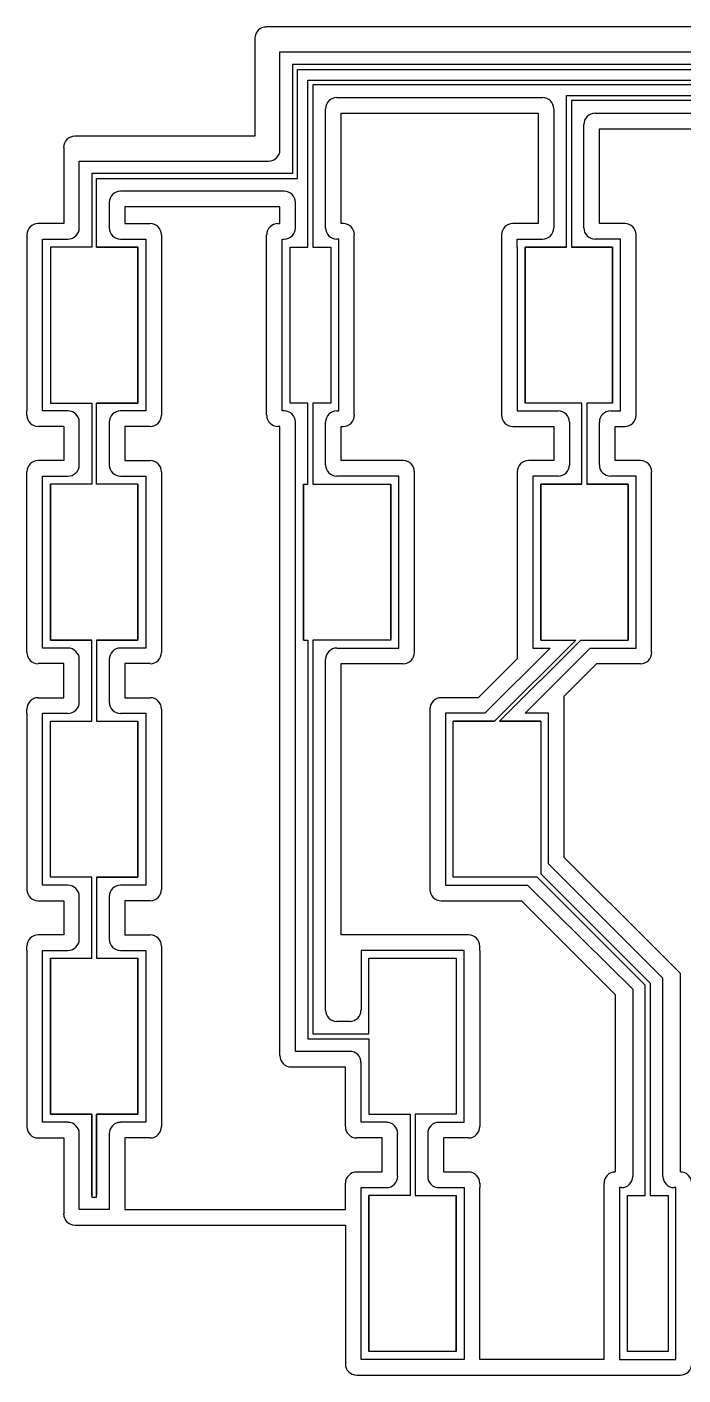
# Model space of a CAD drawing. Header units: inches. Extents: x 19 to 419, y 17 to 135.
# Drawn here: x 18.7 to 71.3, y 17.5 to 125.5 of the extents above; entities that cross this region are included whole.
import ezdxf

# ---------------------------------------------------------------- set-up
doc = ezdxf.new("R2010")
doc.units = ezdxf.units.IN
doc.header["$MEASUREMENT"] = 0
doc.layers.add('Column Pads', color=50, linetype='Continuous')

msp = doc.modelspace()

# ---------------------------------------------------------------- linework, layer by layer
at = {"layer": 'Column Pads'}
for p, q in [((118.4, 125.5), (37.9, 125.5)), ((36.99, 124.59), (36.99, 116.75)), ((38.99, 115.66), (38.99, 123.5)), ((38.99, 123.5), (119.5, 123.5)), ((131.08, 122.5), (39.99, 122.5)), ((39.99, 122.5), (39.99, 113.75)), ((40.39, 113.35), (40.39, 122.1)), ((40.39, 122.1), (131.48, 122.1)), ((41.24, 107.87), (41.24, 121.25)), ((41.24, 121.25), (57.97, 121.25)), ((57.97, 121.25), (135.04, 121.25)), ((58.37, 120.85), (41.64, 120.85)), ((41.64, 120.85), (41.64, 107.87)), ((135.44, 120.85), (58.37, 120.85)), ((61.93, 107.87), (61.93, 120)), ((61.93, 120), (139, 120)), ((42.64, 109.41), (42.64, 118.94)), ((43.55, 119.85), (60.02, 119.85)), ((60.93, 118.94), (60.93, 109.41)), ((139.4, 119.6), (62.33, 119.6)), ((62.33, 119.6), (62.33, 107.87)), ((43.89, 109.76), (43.89, 118.6)), ((43.89, 118.6), (59.67, 118.6)), ((59.67, 118.6), (59.67, 109.76)), ((64.23, 118.6), (79.02, 118.6)), ((36.99, 116.75), (22.58, 116.75)), ((63.33, 109.41), (63.33, 117.69)), ((64.58, 109.76), (64.58, 117.35)), ((64.58, 117.35), (78.68, 117.35)), ((21.68, 115.84), (21.68, 109.76)), ((22.92, 109.41), (22.92, 114.75)), ((22.92, 114.75), (38.09, 114.75)), ((39.99, 113.75), (23.92, 113.75)), ((23.92, 113.75), (23.92, 107.87)), ((24.32, 107.87), (24.32, 113.35)), ((24.32, 113.35), (40.39, 113.35)), ((39.34, 112.35), (26.23, 112.35)), ((25.33, 111.44), (25.33, 109.41)), ((40.24, 109.41), (40.24, 111.44)), ((38.99, 111.1), (26.58, 111.1)), ((26.58, 111.1), (26.58, 109.76)), ((38.99, 109.76), (38.99, 111.1)), ((21.68, 109.76), (19.64, 109.76)), ((26.58, 109.76), (28.61, 109.76)), ((38.84, 109.76), (38.99, 109.76)), ((44.05, 109.76), (43.89, 109.76)), ((59.67, 109.76), (57.65, 109.76)), ((66.61, 109.76), (64.58, 109.76)), ((18.74, 108.85), (18.74, 94.74)), ((19.99, 107.87), (19.99, 108.51)), ((19.99, 108.51), (22.02, 108.51)), ((26.23, 108.51), (28.26, 108.51)), ((28.26, 108.51), (28.26, 107.87)), ((29.51, 108.85), (29.51, 94.74)), ((37.93, 94.39), (37.93, 108.85)), ((39.18, 94.74), (39.18, 108.51)), ((39.18, 108.51), (39.34, 108.51)), ((43.7, 108.51), (43.55, 108.51)), ((43.7, 94.74), (43.7, 108.51)), ((44.95, 94.39), (44.95, 108.85)), ((56.74, 108.85), (56.74, 94.74)), ((57.99, 107.87), (57.99, 108.51)), ((57.99, 108.51), (60.02, 108.51)), ((66.26, 108.51), (64.23, 108.51)), ((66.26, 107.87), (66.26, 108.51)), ((67.51, 94.74), (67.51, 108.85)), ((19.99, 95.37), (19.99, 107.87)), ((23.92, 107.87), (20.62, 107.87)), ((20.62, 107.87), (20.62, 95.37)), ((23.92, 107.87), (20.62, 107.87)), ((20.62, 107.87), (20.62, 95.37)), ((24.32, 107.87), (27.62, 107.87)), ((27.62, 107.87), (24.32, 107.87)), ((27.62, 95.37), (27.62, 107.87)), ((27.62, 107.87), (27.62, 95.37)), ((28.26, 107.87), (28.26, 95.37)), ((39.82, 95.37), (39.82, 107.87)), ((39.82, 107.87), (41.24, 107.87)), ((39.82, 95.37), (39.82, 107.87)), ((39.82, 107.87), (41.24, 107.87)), ((41.64, 107.87), (41.64, 107.87)), ((41.64, 107.87), (43.07, 107.87)), ((43.07, 107.87), (43.07, 95.37)), ((57.99, 107.87), (57.99, 95.37)), ((58.63, 95.37), (58.63, 107.87)), ((58.63, 107.87), (58.63, 95.37)), ((61.93, 107.87), (58.63, 107.87)), ((58.63, 107.87), (61.93, 107.87)), ((62.33, 107.87), (65.63, 107.87)), ((65.63, 107.87), (62.33, 107.87)), ((65.63, 95.37), (65.63, 107.87)), ((65.63, 107.87), (65.63, 95.37)), ((66.26, 95.37), (66.26, 107.87)), ((19.99, 94.74), (19.99, 95.37)), ((20.62, 95.37), (23.92, 95.37)), ((20.62, 95.37), (23.92, 95.37)), ((23.92, 95.37), (23.92, 88.87)), ((24.32, 88.87), (24.32, 95.37)), ((24.32, 95.37), (27.62, 95.37)), ((27.62, 95.37), (24.32, 95.37)), ((28.26, 95.37), (28.26, 94.74)), ((41.24, 95.37), (39.82, 95.37)), ((41.24, 95.37), (39.82, 95.37)), ((41.24, 88.87), (41.24, 95.37)), ((43.07, 95.37), (41.64, 95.37)), ((41.64, 95.37), (41.64, 88.87)), ((43.07, 95.37), (41.64, 95.37)), ((57.99, 95.37), (57.99, 94.74)), ((63.18, 95.37), (58.63, 95.37)), ((63.18, 88.87), (63.18, 95.37)), ((65.63, 95.37), (63.58, 95.37)), ((63.58, 95.37), (63.58, 88.87)), ((66.26, 94.74), (66.26, 95.37)), ((18.74, 94.39), (18.74, 94.74)), ((21.02, 94.74), (19.99, 94.74)), ((22.02, 94.74), (21.02, 94.74)), ((27.23, 94.74), (26.23, 94.74)), ((28.26, 94.74), (27.23, 94.74)), ((29.51, 94.74), (29.51, 94.39)), ((39.34, 94.74), (39.18, 94.74)), ((43.55, 94.74), (43.7, 94.74)), ((56.74, 94.74), (56.74, 94.39)), ((57.99, 94.74), (61.27, 94.74)), ((65.48, 94.74), (66.26, 94.74)), ((67.51, 94.39), (67.51, 94.74)), ((21.68, 93.49), (19.64, 93.49)), ((21.68, 93.49), (21.68, 90.76)), ((22.92, 90.42), (22.92, 93.83)), ((25.33, 93.83), (25.33, 90.41)), ((28.61, 93.49), (26.58, 93.49)), ((26.58, 93.49), (26.58, 90.76)), ((38.99, 93.49), (38.84, 93.49)), ((38.99, 43.08), (38.99, 93.49)), ((40.24, 43.42), (40.24, 93.83)), ((42.64, 90.41), (42.64, 93.83)), ((43.89, 90.76), (43.89, 93.49)), ((43.89, 93.49), (44.05, 93.49)), ((57.65, 93.49), (60.93, 93.49)), ((60.93, 93.49), (60.93, 90.76)), ((62.18, 93.83), (62.18, 90.41)), ((64.58, 90.41), (64.58, 93.83)), ((65.83, 90.76), (65.83, 93.49)), ((65.83, 93.49), (66.61, 93.49)), ((21.68, 90.76), (19.64, 90.76)), ((26.58, 90.76), (28.61, 90.76)), ((48.86, 90.76), (43.89, 90.76)), ((60.93, 90.76), (58.9, 90.76)), ((67.86, 90.76), (65.83, 90.76)), ((18.74, 89.51), (18.74, 89.85)), ((29.51, 89.85), (29.51, 89.51)), ((49.76, 89.51), (49.76, 89.85)), ((57.99, 89.85), (57.99, 89.51)), ((68.76, 89.51), (68.76, 89.85)), ((18.74, 75.74), (18.74, 89.51)), ((19.99, 88.87), (19.99, 89.51)), ((19.99, 89.51), (21.02, 89.51)), ((19.99, 76.37), (19.99, 88.87)), ((23.92, 88.87), (20.62, 88.87)), ((20.62, 76.37), (20.62, 88.87)), ((20.62, 88.87), (20.62, 76.37)), ((21.02, 89.51), (22.02, 89.51)), ((27.62, 88.87), (24.32, 88.87)), ((26.23, 89.51), (27.23, 89.51)), ((27.23, 89.51), (28.26, 89.51)), ((27.62, 88.87), (27.62, 76.37)), ((27.62, 76.37), (27.62, 88.87)), ((28.26, 89.51), (28.26, 88.87)), ((28.26, 88.87), (28.26, 76.37)), ((29.51, 89.51), (29.51, 75.74)), ((40.88, 88.87), (40.88, 76.37)), ((40.88, 76.37), (40.88, 88.87)), ((40.88, 88.87), (41.24, 88.87)), ((41.64, 88.87), (47.88, 88.87)), ((48.51, 89.51), (43.55, 89.51)), ((47.88, 76.37), (47.88, 88.87)), ((47.88, 88.87), (47.88, 76.37)), ((48.51, 88.87), (48.51, 89.51)), ((48.51, 76.37), (48.51, 88.87)), ((49.76, 75.74), (49.76, 89.51)), ((57.99, 89.51), (57.99, 74.87)), ((60.27, 89.51), (59.24, 89.51)), ((59.24, 89.51), (59.24, 75.74)), ((63.18, 88.87), (59.88, 88.87)), ((59.88, 88.87), (59.88, 76.37)), ((59.88, 76.37), (59.88, 88.87)), ((59.88, 88.87), (63.18, 88.87)), ((61.27, 89.51), (60.27, 89.51)), ((66.88, 88.87), (63.58, 88.87)), ((63.58, 88.87), (66.88, 88.87)), ((66.48, 89.51), (65.48, 89.51)), ((67.51, 89.51), (66.48, 89.51)), ((66.88, 76.37), (66.88, 88.87)), ((66.88, 88.87), (66.88, 76.37)), ((67.51, 88.87), (67.51, 89.51)), ((67.51, 76.37), (67.51, 88.87)), ((68.76, 75.74), (68.76, 89.51)), ((18.74, 75.39), (18.74, 75.74)), ((19.99, 75.74), (19.99, 76.37)), ((21.02, 75.74), (19.99, 75.74)), ((23.92, 76.37), (20.62, 76.37)), ((20.62, 76.37), (23.92, 76.37)), ((22.02, 75.74), (21.02, 75.74)), ((23.92, 69.88), (23.92, 76.37)), ((27.62, 76.37), (24.32, 76.37)), ((24.32, 76.37), (27.62, 76.37)), ((24.32, 76.37), (24.32, 69.88)), ((27.23, 75.74), (26.23, 75.74)), ((28.26, 75.74), (27.23, 75.74)), ((28.26, 76.37), (28.26, 75.74)), ((29.51, 75.74), (29.51, 75.39)), ((40.88, 76.37), (41.24, 76.37)), ((41.24, 76.37), (41.24, 44.43)), ((47.88, 76.37), (41.64, 76.37)), ((41.64, 76.37), (41.64, 44.83)), ((43.55, 75.74), (48.51, 75.74)), ((48.51, 75.74), (48.51, 76.37)), ((49.76, 75.39), (49.76, 75.74)), ((60.63, 75.74), (55.4, 70.51)), ((62.68, 76.37), (56.18, 69.88)), ((56.58, 69.88), (63.08, 76.37)), ((58.62, 70.51), (63.85, 75.74)), ((59.24, 75.74), (60.63, 75.74)), ((59.88, 76.37), (62.68, 76.37)), ((63.08, 76.37), (66.88, 76.37)), ((63.85, 75.74), (67.51, 75.74)), ((67.51, 75.74), (67.51, 76.37)), ((68.76, 75.39), (68.76, 75.74)), ((22.92, 71.42), (22.92, 74.83)), ((25.33, 74.83), (25.33, 71.41)), ((42.64, 46.73), (42.64, 74.83)), ((57.99, 74.87), (54.88, 71.76)), ((21.68, 74.49), (19.64, 74.49)), ((21.68, 71.76), (21.68, 74.49)), ((28.61, 74.49), (26.58, 74.49)), ((26.58, 74.49), (26.58, 71.76)), ((43.89, 52.76), (43.89, 74.49)), ((43.89, 74.49), (48.86, 74.49)), ((61.76, 71.88), (64.37, 74.49)), ((64.37, 74.49), (67.86, 74.49)), ((19.64, 71.76), (21.68, 71.76)), ((26.58, 71.76), (28.61, 71.76)), ((54.88, 71.76), (51.9, 71.76)), ((61.76, 58.95), (61.76, 71.88)), ((18.74, 70.51), (18.74, 70.85)), ((18.74, 70.51), (18.74, 56.74)), ((19.99, 69.88), (19.99, 70.51)), ((19.99, 70.51), (21.02, 70.51)), ((21.02, 70.51), (22.02, 70.51)), ((26.23, 70.51), (27.23, 70.51)), ((27.23, 70.51), (28.26, 70.51)), ((28.26, 70.51), (28.26, 69.88)), ((29.51, 70.85), (29.51, 70.51)), ((29.51, 70.51), (29.51, 56.74)), ((50.99, 70.85), (50.99, 56.39)), ((55.4, 70.51), (52.24, 70.51)), ((52.24, 70.51), (52.24, 56.74)), ((60.51, 70.51), (58.62, 70.51)), ((60.51, 58.44), (60.51, 70.51)), ((19.99, 57.38), (19.99, 69.88)), ((20.62, 57.38), (20.62, 69.88)), ((20.62, 57.38), (20.62, 69.88)), ((20.62, 69.88), (23.92, 69.88)), ((24.32, 69.88), (27.62, 69.88)), ((27.62, 57.38), (27.62, 69.88)), ((27.62, 69.88), (27.62, 57.38)), ((28.26, 69.88), (28.26, 57.38)), ((52.88, 57.38), (52.88, 69.88)), ((52.88, 69.88), (56.18, 69.88)), ((56.18, 69.88), (52.88, 69.88)), ((59.88, 69.88), (56.58, 69.88)), ((56.58, 69.88), (59.88, 69.88)), ((59.88, 69.88), (59.88, 57.66)), ((67.7, 51.25), (60.51, 58.44)), ((68.95, 51.76), (61.76, 58.95)), ((19.99, 56.74), (19.99, 57.38)), ((23.92, 57.38), (20.62, 57.38)), ((23.92, 57.38), (20.62, 57.38)), ((23.92, 50.88), (23.92, 57.38)), ((24.32, 57.38), (24.32, 50.88)), ((24.32, 57.38), (27.62, 57.38)), ((27.62, 57.38), (24.32, 57.38)), ((28.26, 57.38), (28.26, 56.74)), ((59.59, 57.38), (52.88, 57.38)), ((62.85, 54.12), (59.59, 57.38)), ((59.88, 57.66), (63.13, 54.4)), ((18.74, 56.74), (18.74, 56.39)), ((21.02, 56.74), (19.99, 56.74)), ((22.02, 56.74), (21.02, 56.74)), ((27.23, 56.74), (26.23, 56.74)), ((28.26, 56.74), (27.23, 56.74)), ((29.51, 56.74), (29.51, 56.39)), ((52.24, 56.74), (58.81, 56.74)), ((58.81, 56.74), (65.3, 50.34)), ((19.64, 55.49), (21.68, 55.49)), ((21.68, 55.49), (21.68, 52.76)), ((22.92, 52.41), (22.92, 55.83)), ((25.33, 55.83), (25.33, 52.41)), ((28.61, 55.49), (26.58, 55.49)), ((26.58, 55.49), (26.58, 52.76)), ((51.9, 55.49), (58.34, 55.49)), ((58.34, 55.49), (64.05, 49.78)), ((66.3, 50.67), (62.85, 54.12)), ((63.13, 54.4), (66.7, 50.83)), ((18.74, 51.51), (18.74, 51.85)), ((21.68, 52.76), (19.64, 52.76)), ((26.58, 52.76), (28.61, 52.76)), ((29.51, 51.85), (29.51, 51.51)), ((54.1, 52.76), (43.89, 52.76)), ((55.01, 51.51), (55.01, 51.85)), ((18.74, 51.51), (18.74, 37.74)), ((19.99, 50.88), (19.99, 51.51)), ((19.99, 51.51), (21.02, 51.51)), ((19.99, 38.38), (19.99, 50.88)), ((20.62, 38.38), (20.62, 50.88)), ((20.62, 50.88), (23.92, 50.88)), ((20.62, 50.88), (20.62, 38.38)), ((21.02, 51.51), (22.02, 51.51)), ((24.32, 50.88), (27.62, 50.88)), ((26.23, 51.51), (27.23, 51.51)), ((27.23, 51.51), (28.26, 51.51)), ((27.62, 50.88), (27.62, 38.38)), ((27.62, 38.38), (27.62, 50.88)), ((28.26, 51.51), (28.26, 50.88)), ((28.26, 50.88), (28.26, 38.38)), ((29.51, 51.51), (29.51, 37.74)), ((53.76, 51.51), (45.49, 51.51)), ((45.49, 51.51), (45.49, 46.73)), ((46.12, 44.83), (46.12, 50.88)), ((46.12, 50.88), (53.12, 50.88)), ((53.12, 50.88), (53.12, 38.38)), ((53.12, 50.88), (53.12, 38.38)), ((53.76, 50.88), (53.76, 51.51)), ((53.76, 38.38), (53.76, 50.88)), ((55.01, 51.51), (55.01, 37.74)), ((66.7, 50.83), (68.65, 48.88)), ((69.65, 49.3), (67.7, 51.25)), ((71.06, 49.66), (68.95, 51.76)), ((64.05, 49.78), (65.85, 47.98)), ((65.3, 50.34), (67.25, 48.41)), ((68.25, 48.72), (66.3, 50.67)), ((68.25, 31.88), (68.25, 48.72)), ((68.65, 48.88), (68.65, 31.88)), ((69.65, 33.41), (69.65, 49.3)), ((71.06, 33.76), (71.06, 49.66)), ((65.85, 47.98), (65.85, 33.76)), ((67.25, 48.41), (67.25, 33.41)), ((44.58, 45.82), (43.55, 45.82)), ((41.24, 44.43), (46.12, 44.43)), ((41.64, 44.83), (46.12, 44.83)), ((46.12, 44.43), (46.12, 38.38)), ((44.58, 43.42), (40.24, 43.42)), ((44.24, 42.17), (39.9, 42.17)), ((44.24, 37.74), (44.24, 42.17)), ((45.49, 38.38), (45.49, 42.52)), ((19.99, 37.74), (19.99, 38.38)), ((23.92, 38.38), (20.62, 38.38)), ((20.62, 38.38), (23.92, 38.38)), ((23.92, 31.88), (23.92, 38.38)), ((23.92, 38.38), (23.92, 31.75)), ((27.62, 38.38), (24.32, 38.38)), ((24.32, 38.38), (24.32, 31.88)), ((24.32, 31.75), (24.32, 38.38)), ((24.32, 38.38), (27.62, 38.38)), ((28.26, 38.38), (28.26, 37.74)), ((45.49, 37.74), (45.49, 38.38)), ((46.12, 38.38), (49.42, 38.38)), ((46.12, 38.38), (49.42, 38.38)), ((49.42, 38.38), (49.42, 31.88)), ((53.12, 38.38), (49.82, 38.38)), ((49.82, 38.38), (49.82, 31.88)), ((53.12, 38.38), (49.82, 38.38)), ((53.76, 37.74), (53.76, 38.38)), ((18.74, 37.74), (18.74, 37.39)), ((21.02, 37.74), (19.99, 37.74)), ((22.02, 37.74), (21.02, 37.74)), ((22.92, 33.29), (22.92, 36.83)), ((25.33, 36.83), (25.33, 33.29)), ((27.23, 37.74), (26.23, 37.74)), ((28.26, 37.74), (27.23, 37.74)), ((29.51, 37.74), (29.51, 37.39)), ((44.24, 37.39), (44.24, 37.74)), ((46.52, 37.74), (45.49, 37.74)), ((47.52, 37.74), (46.52, 37.74)), ((48.42, 33.42), (48.42, 36.83)), ((50.83, 36.83), (50.83, 33.41)), ((51.73, 37.74), (52.73, 37.74)), ((52.73, 37.74), (53.76, 37.74)), ((55.01, 37.74), (55.01, 37.39)), ((19.64, 36.49), (21.68, 36.49)), ((21.68, 36.49), (21.68, 30.41)), ((28.61, 36.49), (26.58, 36.49)), ((26.58, 36.49), (26.58, 30.75)), ((47.17, 36.49), (45.14, 36.49)), ((47.17, 33.76), (47.17, 36.49)), ((54.1, 36.49), (52.08, 36.49)), ((52.08, 36.49), (52.08, 33.76)), ((45.14, 33.76), (47.17, 33.76)), ((52.08, 33.76), (54.1, 33.76)), ((22.92, 30.75), (22.92, 33.29)), ((25.33, 33.29), (25.33, 30.75)), ((44.24, 32.51), (44.24, 32.85)), ((44.24, 30.75), (44.24, 32.51)), ((45.49, 31.88), (45.49, 32.51)), ((45.49, 32.51), (46.52, 32.51)), ((46.52, 32.51), (47.52, 32.51)), ((51.73, 32.51), (52.73, 32.51)), ((52.73, 32.51), (53.76, 32.51)), ((53.76, 32.51), (53.76, 31.88)), ((55.01, 32.85), (55.01, 32.51)), ((55.01, 18.74), (55.01, 32.51)), ((64.94, 32.85), (64.94, 18.74)), ((66.35, 32.51), (66.19, 32.51)), ((66.19, 32.51), (66.19, 18.74)), ((70.71, 32.51), (70.56, 32.51)), ((70.71, 18.74), (70.71, 32.51)), ((23.92, 31.75), (24.32, 31.75)), ((45.49, 19.38), (45.49, 31.88)), ((46.12, 19.38), (46.12, 31.88)), ((49.42, 31.88), (46.12, 31.88)), ((46.12, 31.88), (46.12, 19.38)), ((49.82, 31.88), (53.12, 31.88)), ((53.12, 19.38), (53.12, 31.88)), ((53.12, 31.88), (53.12, 19.38)), ((53.76, 31.88), (53.76, 19.38)), ((66.83, 19.38), (66.83, 31.88)), ((66.83, 31.88), (68.25, 31.88)), ((66.83, 19.38), (66.83, 31.88)), ((66.83, 31.88), (68.25, 31.88)), ((68.65, 31.88), (70.08, 31.88)), ((68.65, 31.88), (70.08, 31.88)), ((70.08, 31.88), (70.08, 19.38)), ((25.33, 30.75), (22.92, 30.75)), ((26.58, 30.75), (44.24, 30.75)), ((22.58, 29.5), (25.67, 29.5)), ((25.67, 29.5), (44.24, 29.5)), ((44.24, 29.5), (44.24, 18.74)), ((44.24, 18.74), (44.24, 18.39)), ((45.49, 18.74), (45.49, 19.38)), ((53.76, 18.74), (45.49, 18.74)), ((53.12, 19.38), (46.12, 19.38)), ((53.76, 19.38), (53.76, 18.74)), ((64.94, 18.74), (55.01, 18.74)), ((66.19, 18.74), (70.71, 18.74)), ((70.08, 19.38), (66.83, 19.38)), ((45.14, 17.49), (54.1, 17.49)), ((54.1, 17.49), (66, 17.49)), ((65.85, 17.49), (66, 17.49)), ((66, 17.49), (70.9, 17.49)), ((70.9, 17.49), (71.06, 17.49))]:
    msp.add_line(p, q, dxfattribs=at)
for centre, start, end in [((37.9, 124.59), 90, 180), ((43.55, 118.94), 90, 180), ((60.02, 118.94), 0, 90), ((64.23, 117.69), 90, 180), ((22.58, 115.84), 90, 180), ((38.09, 115.66), 270, 0), ((26.23, 111.44), 90, 180), ((39.34, 111.44), 0, 90), ((19.64, 108.85), 90, 180), ((22.02, 109.41), 270, 0), ((26.23, 109.41), 180, 270), ((28.61, 108.85), 0, 90), ((38.84, 108.85), 90, 180), ((39.34, 109.41), 270, 0), ((43.55, 109.41), 180, 270), ((44.05, 108.85), 0, 90), ((57.65, 108.85), 90, 180), ((60.02, 109.41), 270, 360), ((64.23, 109.41), 180, 270), ((66.61, 108.85), 0, 90), ((19.64, 94.39), 180, 270), ((22.02, 93.83), 0, 90), ((26.23, 93.83), 90, 180.1235), ((28.61, 94.39), 270, 0), ((38.84, 94.39), 180, 270), ((39.34, 93.83), 360, 90), ((43.55, 93.83), 90, 180), ((44.05, 94.39), 270, 0), ((57.65, 94.39), 180, 270), ((61.27, 93.83), 360, 90), ((65.48, 93.83), 90, 180), ((66.61, 94.39), 270, 0), ((19.64, 89.85), 90, 180), ((28.61, 89.85), 359.9182, 90), ((48.86, 89.85), 360, 90), ((58.9, 89.85), 90, 180), ((67.86, 89.85), 360, 90), ((22.02, 90.41), 270, 0.0393), ((26.23, 90.41), 180.0153, 270), ((43.55, 90.41), 180, 270), ((61.27, 90.41), 270, 360), ((65.48, 90.41), 180.1297, 270), ((22.02, 74.83), 0, 90), ((26.23, 74.83), 90, 180.1235), ((43.55, 74.83), 90, 180), ((19.64, 75.39), 180, 270), ((28.61, 75.39), 270, 0), ((48.86, 75.39), 270, 0), ((67.86, 75.39), 270, 0), ((19.64, 70.85), 90, 180), ((22.02, 71.41), 270, 0.0393), ((26.23, 71.41), 180.0153, 270), ((28.61, 70.85), 359.9182, 90), ((51.9, 70.85), 90, 180), ((19.64, 56.39), 180, 270), ((22.02, 55.83), 360, 90), ((26.23, 55.83), 90, 180.0422), ((28.61, 56.39), 270, 360), ((51.9, 56.39), 180, 270), ((19.64, 51.85), 90, 180), ((22.02, 52.41), 270, 360), ((26.23, 52.41), 180.0422, 270), ((28.61, 51.85), 359.9182, 90), ((54.1, 51.85), 0, 90), ((43.55, 46.73), 180, 270), ((44.58, 46.73), 270, 360), ((44.58, 42.52), 0, 90), ((39.9, 43.08), 180, 270), ((19.64, 37.39), 180, 270), ((22.02, 36.83), 0, 90), ((26.23, 36.83), 90, 180), ((28.61, 37.39), 270, 0), ((45.14, 37.39), 180, 270), ((47.52, 36.83), 0, 90), ((51.73, 36.83), 90, 180), ((54.1, 37.39), 270, 0), ((45.14, 32.85), 90, 180), ((54.1, 32.85), 359.9182, 90), ((65.85, 32.85), 90, 180), ((71.06, 32.85), 360, 90), ((47.52, 33.41), 270, 0.0393), ((51.73, 33.41), 180.0153, 270), ((66.35, 33.41), 270, 0), ((70.56, 33.41), 180, 270), ((22.58, 30.41), 180, 270), ((45.14, 18.39), 180, 270), ((71.06, 18.39), 270, 360)]:
    msp.add_arc(centre, 0.905, start, end, dxfattribs=at)

doc.saveas('drawing.dxf')
